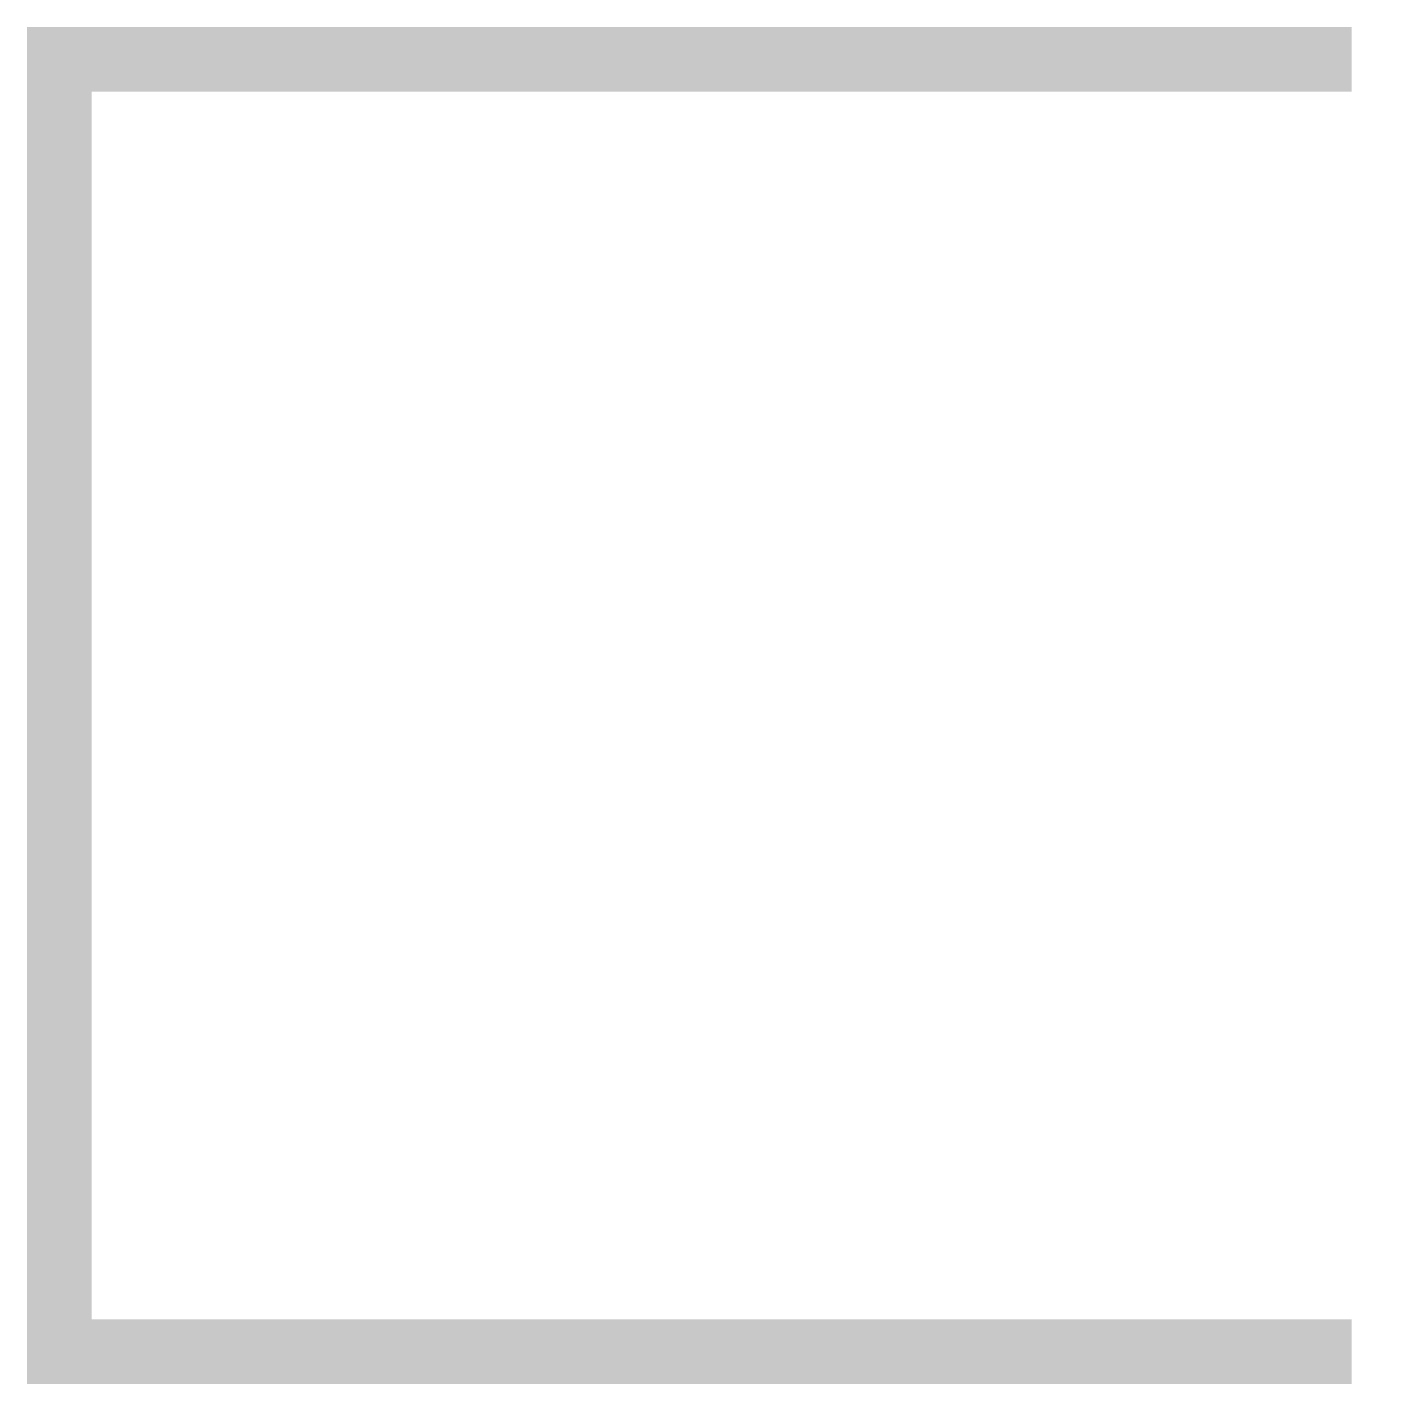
# Model space of a CAD drawing. Header units: inches. Extents: x -0.05 to 2.05, y -1.05 to 1.05.
import ezdxf

# ---------------------------------------------------------------- set-up
doc = ezdxf.new("R2010")
doc.units = ezdxf.units.IN
doc.header["$MEASUREMENT"] = 0

msp = doc.modelspace()

# ---------------------------------------------------------------- linework, layer by layer
at = {"color": 7, "const_width": 0.1}
msp.add_lwpolyline([(2, 1), (0, 1), (0, -1), (2, -1)], dxfattribs=at)

doc.saveas('drawing.dxf')
